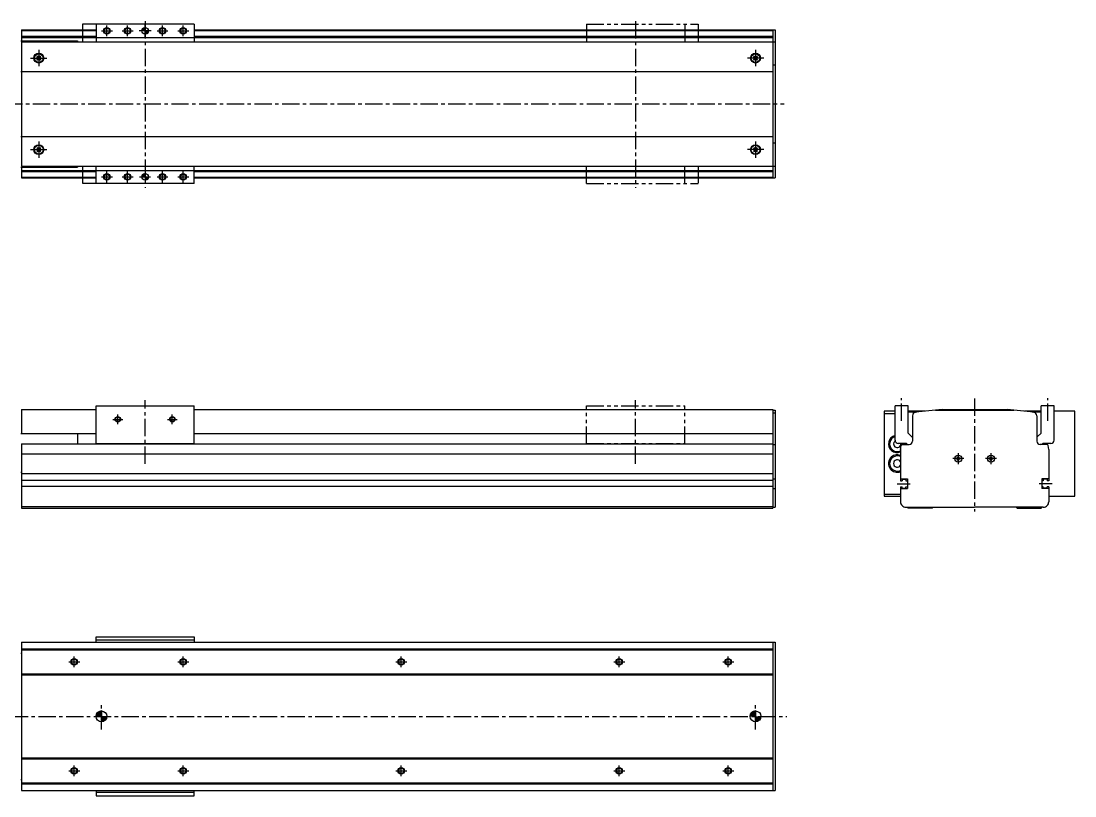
# Model space of a CAD drawing. Extents: x -5 to 1583, y -10 to 754.
# Drawn here: x 616 to 1583, y 19 to 730 of the extents above; entities that cross this region are included whole.
import ezdxf

# ---------------------------------------------------------------- set-up
doc = ezdxf.new("R2010")
doc.units = 0
doc.header["$LTSCALE"] = 0.5
doc.linetypes.add('CENTER', pattern=[50.8, 31.75, -6.35, 6.35, -6.35])
doc.linetypes.add('PHANTOM', pattern=[63.5, 31.75, -6.35, 6.35, -6.35, 6.35, -6.35])
for name, color, linetype in [('MSM_CENTER', 1, 'CENTER'), ('MSM_CONTINUOUS', 7, 'CONTINUOUS'), ('MSM_IMAGINARY', 6, 'PHANTOM'), ('MSM_NARROW', 5, 'CONTINUOUS')]:
    doc.layers.add(name, color=color, linetype=linetype)

# ---------------------------------------------------------------- blocks, each defined once
blk = doc.blocks.new('*U5')
at = {"layer": 'MSM_CONTINUOUS', "linetype": 'CONTINUOUS'}
for p, q in [((729.89, 590), (728.39, 589.6)), ((729.89, 589.6), (729.89, 590)), ((727.29, 588.5), (726.89, 587)), ((728.39, 589.6), (727.29, 588.5)), ((729.89, 589.6), (729.89, 588.5)), ((729.89, 588.5), (729.89, 587)), ((729.89, 587), (729.89, 585.5)), ((729.89, 585.5), (729.89, 584.4)), ((731.39, 584.4), (729.89, 584)), ((729.89, 584), (729.89, 584.4)), ((732.48, 585.5), (731.39, 584.4)), ((732.89, 587), (732.48, 585.5))]:
    blk.add_line(p, q, dxfattribs=at)
for points in [[(729.89, 590), (728.39, 589.6), (729.89, 589.6)], [(727.29, 588.5), (726.89, 587), (729.89, 587)], [(728.39, 589.6), (727.29, 588.5), (729.89, 588.5)], [(729.89, 587), (729.89, 585.5), (732.48, 585.5)], [(729.89, 585.5), (729.89, 584.4), (731.39, 584.4)]]:
    blk.add_solid(points, dxfattribs=at)
at = {"layer": 'MSM_CONTINUOUS', "linetype": 'CONTINUOUS', "extrusion": (0, 0, -1)}
for points in [[(-727.29, 588.5), (-729.89, 588.5), (-729.89, 587)], [(-728.39, 589.6), (-729.89, 589.6), (-729.89, 588.5)], [(-729.89, 587), (-732.89, 587), (-732.48, 585.5)], [(-729.89, 585.5), (-732.48, 585.5), (-731.39, 584.4)], [(-729.89, 584.4), (-731.39, 584.4), (-729.89, 584)]]:
    blk.add_solid(points, dxfattribs=at)
blk = doc.blocks.new('*U6')
at = {"layer": 'MSM_CONTINUOUS', "linetype": 'CONTINUOUS'}
for p, q in [((727.29, 722.5), (726.89, 721)), ((728.39, 723.6), (727.29, 722.5)), ((729.89, 724), (728.39, 723.6)), ((729.89, 723.6), (729.89, 724)), ((729.89, 723.6), (729.89, 722.5)), ((729.89, 722.5), (729.89, 721)), ((729.89, 721), (729.89, 719.5)), ((729.89, 719.5), (729.89, 718.4)), ((731.39, 718.4), (729.89, 718)), ((729.89, 718), (729.89, 718.4)), ((732.48, 719.5), (731.39, 718.4)), ((732.89, 721), (732.48, 719.5))]:
    blk.add_line(p, q, dxfattribs=at)
for points in [[(727.29, 722.5), (726.89, 721), (729.89, 721)], [(728.39, 723.6), (727.29, 722.5), (729.89, 722.5)], [(729.89, 724), (728.39, 723.6), (729.89, 723.6)], [(729.89, 721), (729.89, 719.5), (732.48, 719.5)], [(729.89, 719.5), (729.89, 718.4), (731.39, 718.4)]]:
    blk.add_solid(points, dxfattribs=at)
at = {"layer": 'MSM_CONTINUOUS', "linetype": 'CONTINUOUS', "extrusion": (0, 0, -1)}
for points in [[(-727.29, 722.5), (-729.89, 722.5), (-729.89, 721)], [(-728.39, 723.6), (-729.89, 723.6), (-729.89, 722.5)], [(-729.89, 721), (-732.89, 721), (-732.48, 719.5)], [(-729.89, 719.5), (-732.48, 719.5), (-731.39, 718.4)], [(-729.89, 718.4), (-731.39, 718.4), (-729.89, 718)]]:
    blk.add_solid(points, dxfattribs=at)
blk = doc.blocks.new('*U7')
at = {"layer": 'MSM_CONTINUOUS', "linetype": 'CONTINUOUS'}
for p, q in [((689.89, 97), (687.97, 96.62)), ((689.89, 96.62), (689.89, 97)), ((685.27, 93.91), (684.89, 92)), ((686.35, 95.54), (685.27, 93.91)), ((687.97, 96.62), (686.35, 95.54)), ((689.89, 96.62), (689.89, 95.54)), ((689.89, 95.54), (689.89, 93.91)), ((689.89, 93.91), (689.89, 92)), ((689.89, 92), (689.89, 90.09)), ((689.89, 90.09), (689.89, 88.46)), ((689.89, 88.46), (689.89, 87.38)), ((691.8, 87.38), (689.89, 87)), ((689.89, 87), (689.89, 87.38)), ((693.42, 88.46), (691.8, 87.38)), ((694.51, 90.09), (693.42, 88.46)), ((694.89, 92), (694.51, 90.09))]:
    blk.add_line(p, q, dxfattribs=at)
for points in [[(689.89, 97), (687.97, 96.62), (689.89, 96.62)], [(685.27, 93.91), (684.89, 92), (689.89, 92)], [(686.35, 95.54), (685.27, 93.91), (689.89, 93.91)], [(687.97, 96.62), (686.35, 95.54), (689.89, 95.54)], [(689.89, 92), (689.89, 90.09), (694.51, 90.09)], [(689.89, 90.09), (689.89, 88.46), (693.42, 88.46)], [(689.89, 88.46), (689.89, 87.38), (691.8, 87.38)]]:
    blk.add_solid(points, dxfattribs=at)
at = {"layer": 'MSM_CONTINUOUS', "linetype": 'CONTINUOUS', "extrusion": (0, 0, -1)}
for points in [[(-685.27, 93.91), (-689.89, 93.91), (-689.89, 92)], [(-686.35, 95.54), (-689.89, 95.54), (-689.89, 93.91)], [(-687.97, 96.62), (-689.89, 96.62), (-689.89, 95.54)], [(-689.89, 92), (-694.89, 92), (-694.51, 90.09)], [(-689.89, 90.09), (-694.51, 90.09), (-693.42, 88.46)], [(-689.89, 88.46), (-693.42, 88.46), (-691.8, 87.38)], [(-689.89, 87.38), (-691.8, 87.38), (-689.89, 87)]]:
    blk.add_solid(points, dxfattribs=at)
blk = doc.blocks.new('*U8')
at = {"layer": 'MSM_CONTINUOUS', "linetype": 'CONTINUOUS'}
for p, q in [((1289.89, 97), (1287.97, 96.62)), ((1289.89, 96.62), (1289.89, 97)), ((1285.27, 93.91), (1284.89, 92)), ((1286.35, 95.54), (1285.27, 93.91)), ((1287.97, 96.62), (1286.35, 95.54)), ((1289.89, 96.62), (1289.89, 95.54)), ((1289.89, 95.54), (1289.89, 93.91)), ((1289.89, 93.91), (1289.89, 92)), ((1289.89, 92), (1289.89, 90.09)), ((1289.89, 90.09), (1289.89, 88.46)), ((1289.89, 88.46), (1289.89, 87.38)), ((1291.8, 87.38), (1289.89, 87)), ((1289.89, 87), (1289.89, 87.38)), ((1293.42, 88.46), (1291.8, 87.38)), ((1294.51, 90.09), (1293.42, 88.46)), ((1294.89, 92), (1294.51, 90.09))]:
    blk.add_line(p, q, dxfattribs=at)
for points in [[(1289.89, 97), (1287.97, 96.62), (1289.89, 96.62)], [(1285.27, 93.91), (1284.89, 92), (1289.89, 92)], [(1286.35, 95.54), (1285.27, 93.91), (1289.89, 93.91)], [(1287.97, 96.62), (1286.35, 95.54), (1289.89, 95.54)], [(1289.89, 92), (1289.89, 90.09), (1294.51, 90.09)], [(1289.89, 90.09), (1289.89, 88.46), (1293.42, 88.46)], [(1289.89, 88.46), (1289.89, 87.38), (1291.8, 87.38)]]:
    blk.add_solid(points, dxfattribs=at)
at = {"layer": 'MSM_CONTINUOUS', "linetype": 'CONTINUOUS', "extrusion": (0, 0, -1)}
for points in [[(-1285.27, 93.91), (-1289.89, 93.91), (-1289.89, 92)], [(-1286.35, 95.54), (-1289.89, 95.54), (-1289.89, 93.91)], [(-1287.97, 96.62), (-1289.89, 96.62), (-1289.89, 95.54)], [(-1289.89, 92), (-1294.89, 92), (-1294.51, 90.09)], [(-1289.89, 90.09), (-1294.51, 90.09), (-1293.42, 88.46)], [(-1289.89, 88.46), (-1293.42, 88.46), (-1291.8, 87.38)], [(-1289.89, 87.38), (-1291.8, 87.38), (-1289.89, 87)]]:
    blk.add_solid(points, dxfattribs=at)

msp = doc.modelspace()

# ---------------------------------------------------------------- linework, layer by layer
at = {"layer": 'MSM_CENTER'}
for p, q in [((694.89, 716), (694.89, 726)), ((713.89, 716), (713.89, 726)), ((729.89, 729.99), (729.89, 577.01)), ((729.89, 715.46), (729.89, 726.54)), ((745.89, 716), (745.89, 726)), ((764.89, 716), (764.89, 726)), ((1179.89, 729.99), (1179.89, 577.01)), ((689.89, 721), (699.89, 721)), ((708.89, 721), (718.89, 721)), ((735.43, 721), (724.35, 721)), ((740.89, 721), (750.89, 721)), ((759.89, 721), (769.89, 721)), ((632.39, 703.5), (632.39, 688.5)), ((1289.89, 703.5), (1289.89, 688.5)), ((624.89, 696), (639.89, 696)), ((1297.39, 696), (1282.39, 696)), ((423.79, 654), (1316.08, 654)), ((632.39, 619.5), (632.39, 604.5)), ((1289.89, 619.5), (1289.89, 604.5)), ((624.89, 612), (639.89, 612)), ((1297.39, 612), (1282.39, 612)), ((694.89, 582), (694.89, 592)), ((713.89, 582), (713.89, 592)), ((745.89, 582), (745.89, 592)), ((764.89, 582), (764.89, 592)), ((689.89, 587), (699.89, 587)), ((708.89, 587), (718.89, 587)), ((724.89, 587), (734.89, 587)), ((740.89, 587), (750.89, 587)), ((759.89, 587), (769.89, 587)), ((729.89, 323.62), (729.89, 382.04)), ((1179.89, 323.62), (1179.89, 382.04)), ((1423.89, 363.24), (1423.89, 384.12)), ((1490.89, 383.64), (1490.89, 280.01)), ((1557.89, 363.24), (1557.89, 384.12)), ((704.89, 360), (704.89, 369)), ((754.89, 360), (754.89, 369)), ((700.39, 364.5), (709.39, 364.5)), ((750.39, 364.5), (759.39, 364.5)), ((1475.89, 333.5), (1475.89, 323.5)), ((1505.89, 333.5), (1505.89, 323.5)), ((1480.89, 328.5), (1470.89, 328.5)), ((1510.89, 328.5), (1500.89, 328.5)), ((1419.88, 305.5), (1431.66, 305.5)), ((1561.89, 305.5), (1550.12, 305.5)), ((664.89, 137), (664.89, 147)), ((764.89, 137), (764.89, 147)), ((964.89, 137), (964.89, 147)), ((1164.89, 137), (1164.89, 147)), ((1264.89, 137), (1264.89, 147)), ((659.89, 142), (669.89, 142)), ((759.89, 142), (769.89, 142)), ((959.89, 142), (969.89, 142)), ((1159.89, 142), (1169.89, 142)), ((1259.89, 142), (1269.89, 142)), ((689.89, 80.06), (689.89, 103.94)), ((1289.89, 80.06), (1289.89, 103.94)), ((428.84, 92), (1318.57, 92)), ((659.89, 42), (669.89, 42)), ((664.89, 37), (664.89, 47)), ((759.89, 42), (769.89, 42)), ((764.89, 37), (764.89, 47)), ((959.89, 42), (969.89, 42)), ((964.89, 37), (964.89, 47)), ((1159.89, 42), (1169.89, 42)), ((1164.89, 37), (1164.89, 47)), ((1259.89, 42), (1269.89, 42)), ((1264.89, 37), (1264.89, 47))]:
    msp.add_line(p, q, dxfattribs=at)
at = {"layer": 'MSM_CONTINUOUS'}
for p, q in [((774.89, 727), (684.89, 727)), ((684.89, 727), (684.89, 711)), ((774.89, 727), (774.89, 711)), ((616.39, 722), (616.39, 712)), ((616.39, 722), (684.89, 722)), ((616.39, 721.21), (684.89, 721.21)), ((616.39, 716), (684.89, 716)), ((774.89, 722), (1307.89, 722)), ((774.89, 721.21), (1305.89, 721.21)), ((774.89, 716), (1305.89, 716)), ((1305.89, 722), (1305.89, 586)), ((1307.89, 722), (1307.89, 586)), ((615.89, 712), (667.89, 712)), ((616.39, 715), (1305.89, 715)), ((616.39, 711), (1307.89, 711)), ((616.39, 711), (616.39, 597)), ((667.89, 712), (667.89, 711)), ((631.23, 697.81), (630.58, 697.16)), ((630.58, 697.16), (631.07, 696.66)), ((631.72, 697.32), (631.23, 697.81)), ((633.55, 697.81), (633.05, 697.32)), ((634.2, 697.16), (633.55, 697.81)), ((633.7, 696.66), (634.2, 697.16)), ((1288.73, 697.81), (1288.08, 697.16)), ((1288.08, 697.16), (1288.57, 696.66)), ((1289.22, 697.32), (1288.73, 697.81)), ((1291.05, 697.81), (1290.55, 697.32)), ((1291.7, 697.16), (1291.05, 697.81)), ((1291.2, 696.66), (1291.7, 697.16)), ((631.07, 695.34), (630.58, 694.84)), ((630.58, 694.84), (631.23, 694.19)), ((631.23, 694.19), (631.72, 694.68)), ((633.05, 694.68), (633.55, 694.19)), ((633.55, 694.19), (634.2, 694.84)), ((634.2, 694.84), (633.7, 695.34)), ((1288.57, 695.34), (1288.08, 694.84)), ((1288.08, 694.84), (1288.73, 694.19)), ((1288.73, 694.19), (1289.22, 694.68)), ((1290.55, 694.68), (1291.05, 694.19)), ((1291.05, 694.19), (1291.7, 694.84)), ((1291.7, 694.84), (1291.2, 695.34)), ((1305.89, 689.88), (1307.89, 689.88)), ((615.89, 683.8), (1305.89, 683.8)), ((615.89, 624.2), (1305.89, 624.2)), ((631.23, 613.81), (630.58, 613.16)), ((630.58, 613.16), (631.07, 612.66)), ((631.07, 611.34), (630.58, 610.84)), ((630.58, 610.84), (631.23, 610.19)), ((631.72, 613.32), (631.23, 613.81)), ((631.23, 610.19), (631.72, 610.68)), ((633.55, 613.81), (633.05, 613.32)), ((633.05, 610.68), (633.55, 610.19)), ((634.2, 613.16), (633.55, 613.81)), ((633.55, 610.19), (634.2, 610.84)), ((633.7, 612.66), (634.2, 613.16)), ((634.2, 610.84), (633.7, 611.34)), ((1288.73, 613.81), (1288.08, 613.16)), ((1288.08, 613.16), (1288.57, 612.66)), ((1288.57, 611.34), (1288.08, 610.84)), ((1288.08, 610.84), (1288.73, 610.19)), ((1289.22, 613.32), (1288.73, 613.81)), ((1288.73, 610.19), (1289.22, 610.68)), ((1291.05, 613.81), (1290.55, 613.32)), ((1290.55, 610.68), (1291.05, 610.19)), ((1291.7, 613.16), (1291.05, 613.81)), ((1291.05, 610.19), (1291.7, 610.84)), ((1291.2, 612.66), (1291.7, 613.16)), ((1291.7, 610.84), (1291.2, 611.34)), ((1305.89, 618.12), (1307.89, 618.12)), ((615.89, 596), (667.89, 596)), ((616.39, 597), (1307.89, 597)), ((616.39, 596), (616.39, 586)), ((616.39, 593), (1305.89, 593)), ((616.39, 592), (684.89, 592)), ((667.89, 597), (667.89, 596)), ((684.89, 581), (684.89, 597)), ((774.89, 581), (774.89, 597)), ((774.89, 592), (1305.89, 592)), ((616.39, 586.79), (684.89, 586.79)), ((616.39, 586), (684.89, 586)), ((774.89, 581), (684.89, 581)), ((774.89, 586.79), (1305.89, 586.79)), ((774.89, 586), (1307.89, 586)), ((616.39, 373.5), (616.39, 351.5)), ((616.39, 373.5), (684.89, 373.5)), ((684.89, 342), (684.89, 377)), ((684.89, 377), (774.89, 377)), ((774.89, 342), (774.89, 377)), ((774.89, 373.5), (1305.89, 373.5)), ((1305.89, 373.5), (1305.89, 283)), ((1305.89, 373), (1307.89, 373)), ((1305.89, 370.53), (1307.89, 370.53)), ((1307.89, 373), (1307.89, 284)), ((1417.89, 372), (1407.89, 372)), ((1407.89, 372), (1407.89, 294)), ((1407.89, 370), (1417.89, 370)), ((1417.89, 345.5), (1417.89, 377)), ((1429.89, 377), (1417.89, 377)), ((1429.89, 352), (1429.89, 377)), ((1445.25, 372), (1429.89, 372)), ((1437.25, 371), (1429.89, 371)), ((1433.89, 367.92), (1433.89, 344.5)), ((1455.01, 373), (1526.76, 373)), ((1461.08, 373.5), (1520.69, 373.5)), ((1551.89, 372), (1536.52, 372)), ((1551.89, 371), (1544.52, 371)), ((1547.89, 367.92), (1547.89, 344.5)), ((1551.89, 352), (1551.89, 377)), ((1563.89, 377), (1551.89, 377)), ((1563.89, 345.5), (1563.89, 377)), ((1582.89, 372), (1563.89, 372)), ((1582.89, 294), (1582.89, 372)), ((615.89, 351.5), (684.89, 351.5)), ((667.89, 351.5), (667.89, 342)), ((774.89, 351.5), (1305.89, 351.5)), ((1433.39, 348.5), (1429.89, 352)), ((1433.39, 348.5), (1433.89, 348.5)), ((1547.89, 348.5), (1548.39, 348.5)), ((1548.39, 348.5), (1551.89, 352)), ((616.39, 342), (1305.89, 342)), ((616.39, 342), (616.39, 283)), ((684.89, 342.5), (774.89, 342.5)), ((1305.89, 341.5), (1307.89, 341.5)), ((1428.39, 342.5), (1420.89, 342.5)), ((1422.89, 342.5), (1422.89, 308.25)), ((1422.89, 337), (1423.53, 340.67)), ((1424.52, 341.5), (1430.89, 341.5)), ((1429.39, 341.5), (1428.39, 342.5)), ((1557.25, 341.5), (1550.89, 341.5)), ((1552.39, 341.5), (1553.39, 342.5)), ((1560.89, 342.5), (1553.39, 342.5)), ((1558.89, 337), (1558.24, 340.67)), ((616.39, 333), (1305.89, 333)), ((1474.14, 328.1), (1474.14, 328.9)), ((1474.99, 328.9), (1474.14, 328.9)), ((1475.49, 330.25), (1476.29, 330.25)), ((1475.49, 329.4), (1475.49, 330.25)), ((1476.29, 329.4), (1476.29, 330.25)), ((1477.64, 328.9), (1476.79, 328.9)), ((1477.64, 328.1), (1477.64, 328.9)), ((1504.14, 328.1), (1504.14, 328.9)), ((1504.99, 328.9), (1504.14, 328.9)), ((1505.49, 330.25), (1506.29, 330.25)), ((1505.49, 329.4), (1505.49, 330.25)), ((1506.29, 329.4), (1506.29, 330.25)), ((1507.64, 328.9), (1506.79, 328.9)), ((1507.64, 328.1), (1507.64, 328.9)), ((1558.89, 337), (1558.89, 308.25)), ((1474.99, 328.1), (1474.14, 328.1)), ((1475.49, 326.75), (1475.49, 327.6)), ((1475.49, 326.75), (1476.29, 326.75)), ((1476.29, 326.75), (1476.29, 327.6)), ((1477.64, 328.1), (1476.79, 328.1)), ((1504.99, 328.1), (1504.14, 328.1)), ((1505.49, 326.75), (1505.49, 327.6)), ((1505.49, 326.75), (1506.29, 326.75)), ((1506.29, 326.75), (1506.29, 327.6)), ((1507.64, 328.1), (1506.79, 328.1)), ((615.89, 316), (616.39, 316)), ((616.39, 315), (1305.89, 315)), ((1305.89, 310), (1307.89, 310)), ((1422.89, 310), (1429.39, 310)), ((1424.39, 309.65), (1424.39, 308.25)), ((1424.39, 309.65), (1427.89, 309.65)), ((1427.89, 309.65), (1427.89, 308.25)), ((1429.39, 310), (1429.39, 301)), ((1558.89, 310), (1552.39, 310)), ((1552.39, 310), (1552.39, 301)), ((1553.89, 309.65), (1553.89, 308.25)), ((1557.39, 309.65), (1553.89, 309.65)), ((1557.39, 309.65), (1557.39, 308.25)), ((616.39, 308.75), (1305.89, 308.75)), ((616.39, 303.25), (1305.89, 303.25)), ((1305.89, 301), (1307.89, 301)), ((1422.89, 308.25), (1424.39, 308.25)), ((1422.89, 302.75), (1422.89, 289)), ((1422.89, 302.75), (1424.39, 302.75)), ((1422.89, 301), (1429.39, 301)), ((1424.39, 301.35), (1424.39, 302.75)), ((1424.39, 301.35), (1427.89, 301.35)), ((1427.89, 308.25), (1429.39, 308.25)), ((1427.89, 302.75), (1429.39, 302.75)), ((1427.89, 301.35), (1427.89, 302.75)), ((1553.89, 308.25), (1552.39, 308.25)), ((1553.89, 302.75), (1552.39, 302.75)), ((1558.89, 301), (1552.39, 301)), ((1553.89, 301.35), (1553.89, 302.75)), ((1557.39, 301.35), (1553.89, 301.35)), ((1558.89, 308.25), (1557.39, 308.25)), ((1558.89, 302.75), (1557.39, 302.75)), ((1557.39, 301.35), (1557.39, 302.75)), ((1558.89, 302.75), (1558.89, 289)), ((1407.89, 296), (1422.89, 296)), ((1407.89, 294), (1422.89, 294)), ((1558.89, 294), (1582.89, 294)), ((616.39, 284.5), (1305.89, 284.5)), ((616.39, 283), (1305.89, 283)), ((1305.89, 284), (1307.89, 284)), ((1427.89, 284), (1490.89, 284)), ((1428.89, 284), (1429.89, 283)), ((1451.89, 283), (1429.89, 283)), ((1451.89, 283), (1452.89, 284)), ((1553.89, 284), (1490.89, 284)), ((1529.89, 283), (1528.89, 284)), ((1529.89, 283), (1551.89, 283)), ((1552.89, 284), (1551.89, 283)), ((684.89, 160), (684.89, 165)), ((684.89, 165), (774.89, 165)), ((774.89, 165), (774.89, 160)), ((616.39, 160), (616.39, 24)), ((616.39, 160), (1307.89, 160)), ((774.89, 162), (684.89, 162)), ((1305.89, 160), (1305.89, 24)), ((1307.89, 160), (1307.89, 24)), ((615.89, 150), (616.39, 150)), ((616.39, 154), (1305.89, 154)), ((616.39, 153), (1305.89, 153)), ((616.39, 131), (1305.89, 131)), ((616.39, 130), (1305.89, 130)), ((616.39, 54), (1305.89, 54)), ((616.39, 53), (1305.89, 53)), ((615.89, 34), (616.39, 34)), ((616.39, 31), (1305.89, 31)), ((616.39, 30), (1305.89, 30)), ((616.39, 24), (1307.89, 24)), ((684.89, 24), (684.89, 19)), ((774.89, 22), (684.89, 22)), ((774.89, 19), (774.89, 24)), ((684.89, 19), (774.89, 19))]:
    msp.add_line(p, q, dxfattribs=at)
for centre, radius in [((694.89, 721), 2.46), ((713.89, 721), 2.46), ((729.89, 721), 3), ((745.89, 721), 2.46), ((764.89, 721), 2.46), ((632.39, 696), 4.5), ((632.39, 696), 4.15), ((632.39, 696), 4), ((630.64, 696), 0.25), ((632.39, 697.75), 0.25), ((634.14, 696), 0.25), ((1289.89, 696), 4.5), ((1289.89, 696), 4.15), ((1289.89, 696), 4), ((1288.14, 696), 0.25), ((1289.89, 697.75), 0.25), ((1291.64, 696), 0.25), ((632.39, 694.25), 0.25), ((1289.89, 694.25), 0.25), ((632.39, 612), 4.5), ((632.39, 612), 4.15), ((632.39, 612), 4), ((630.64, 612), 0.25), ((632.39, 613.75), 0.25), ((632.39, 610.25), 0.25), ((634.14, 612), 0.25), ((1289.89, 612), 4.5), ((1289.89, 612), 4.15), ((1289.89, 612), 4), ((1288.14, 612), 0.25), ((1289.89, 613.75), 0.25), ((1289.89, 610.25), 0.25), ((1291.64, 612), 0.25), ((729.89, 587), 3), ((694.89, 587), 2.46), ((713.89, 587), 2.46), ((745.89, 587), 2.46), ((764.89, 587), 2.46), ((704.89, 364.5), 2.07), ((754.89, 364.5), 2.07), ((1475.89, 328.5), 3.25), ((1505.89, 328.5), 3.25), ((664.89, 142), 2.46), ((764.89, 142), 2.46), ((964.89, 142), 2.46), ((1164.89, 142), 2.46), ((1264.89, 142), 2.46), ((689.89, 92), 5), ((1289.89, 92), 5), ((664.89, 42), 2.46), ((764.89, 42), 2.46), ((964.89, 42), 2.46), ((1164.89, 42), 2.46), ((1264.89, 42), 2.46)]:
    msp.add_circle(centre, radius, dxfattribs=at)
for centre, radius, start, end in [((630.41, 696), 0.94, 315.00159, 44.99936), ((632.39, 697.98), 0.94, 224.99992, 315.00077), ((634.37, 696), 0.94, 134.99794, 225.00309), ((1287.91, 696), 0.94, 315.00159, 44.99936), ((1289.89, 697.98), 0.94, 224.99992, 315.00077), ((1291.87, 696), 0.94, 134.99794, 225.00309), ((632.39, 694.02), 0.94, 44.9995, 135.00188), ((1289.89, 694.02), 0.94, 44.9995, 135.00188), ((630.41, 612), 0.94, 315.00159, 44.99936), ((632.39, 613.98), 0.94, 224.99992, 315.00077), ((632.39, 610.02), 0.94, 44.9995, 135.00188), ((634.37, 612), 0.94, 134.99794, 225.00309), ((1287.91, 612), 0.94, 315.00159, 44.99936), ((1289.89, 613.98), 0.94, 224.99992, 315.00077), ((1289.89, 610.02), 0.94, 44.9995, 135.00188), ((1291.87, 612), 0.94, 134.99794, 225.00309), ((1436.89, 367.92), 3, 97.81761, 180), ((1490.89, -25.39), 400, 94.27332, 97.81761), ((1490.89, -25.39), 400, 82.18239, 85.72668), ((1544.89, 367.92), 3, 0, 82.18239), ((1419.89, 342), 8, 104.47751, 292.02431), ((1419.89, 342), 7, 106.60155, 295.37693), ((1419.89, 342), 3.35, 124.67753, 333.57561), ((1420.89, 345.5), 3, 180, 270), ((1424.52, 340.5), 1, 90, 170), ((1430.89, 344.5), 3, 270, 0), ((1550.89, 344.5), 3, 180, 270), ((1557.25, 340.5), 1, 10, 90), ((1560.89, 345.5), 3, 270, 0), ((1419.89, 324), 8, 67.97569, 292.02431), ((1419.89, 324), 7, 64.62307, 295.37693), ((1474.99, 329.4), 0.5, 270, 0), ((1476.79, 329.4), 0.5, 180, 270), ((1504.99, 329.4), 0.5, 270, 0), ((1506.79, 329.4), 0.5, 180, 270), ((1419.89, 324), 3.4, 28.07249, 331.92751), ((1474.99, 327.6), 0.5, 0, 90), ((1476.79, 327.6), 0.5, 90, 180), ((1504.99, 327.6), 0.5, 0, 90), ((1506.79, 327.6), 0.5, 90, 180), ((1427.89, 289), 5, 180, 270.00001), ((1553.89, 289), 5, 269.99999, 0)]:
    msp.add_arc(centre, radius, start, end, dxfattribs=at)
at = {"layer": 'MSM_IMAGINARY'}
for p, q in [((672.39, 727), (672.39, 711)), ((684.89, 727), (672.39, 727)), ((1134.89, 727), (1134.89, 711)), ((1134.89, 727), (1237.39, 727)), ((1224.89, 727), (1224.89, 711)), ((1237.39, 727), (1237.39, 711)), ((672.39, 597), (672.39, 581)), ((1134.89, 581), (1134.89, 597)), ((1224.89, 581), (1224.89, 597)), ((1237.39, 597), (1237.39, 581)), ((684.89, 581), (672.39, 581)), ((1134.89, 581), (1237.39, 581)), ((1134.89, 342), (1134.89, 377)), ((1134.89, 377), (1224.89, 377)), ((1224.89, 342), (1224.89, 377)), ((1134.89, 342.5), (1224.89, 342.5))]:
    msp.add_line(p, q, dxfattribs=at)
at = {"layer": 'MSM_NARROW'}
for centre, radius in [((694.89, 721), 3), ((713.89, 721), 3), ((745.89, 721), 3), ((764.89, 721), 3), ((694.89, 587), 3), ((713.89, 587), 3), ((745.89, 587), 3), ((764.89, 587), 3), ((704.89, 364.5), 2.5), ((754.89, 364.5), 2.5), ((664.89, 142), 3), ((764.89, 142), 3), ((964.89, 142), 3), ((1164.89, 142), 3), ((1264.89, 142), 3), ((664.89, 42), 3), ((764.89, 42), 3), ((964.89, 42), 3), ((1164.89, 42), 3), ((1264.89, 42), 3)]:
    msp.add_circle(centre, radius, dxfattribs=at)

# ---------------------------------------------------------------- block references
at = {"layer": 'MSM_CONTINUOUS', "linetype": 'CONTINUOUS'}
for name in ['*U6', '*U5', '*U7', '*U8']:
    msp.add_blockref(name, (0, 0), dxfattribs=at)

doc.saveas('drawing.dxf')
